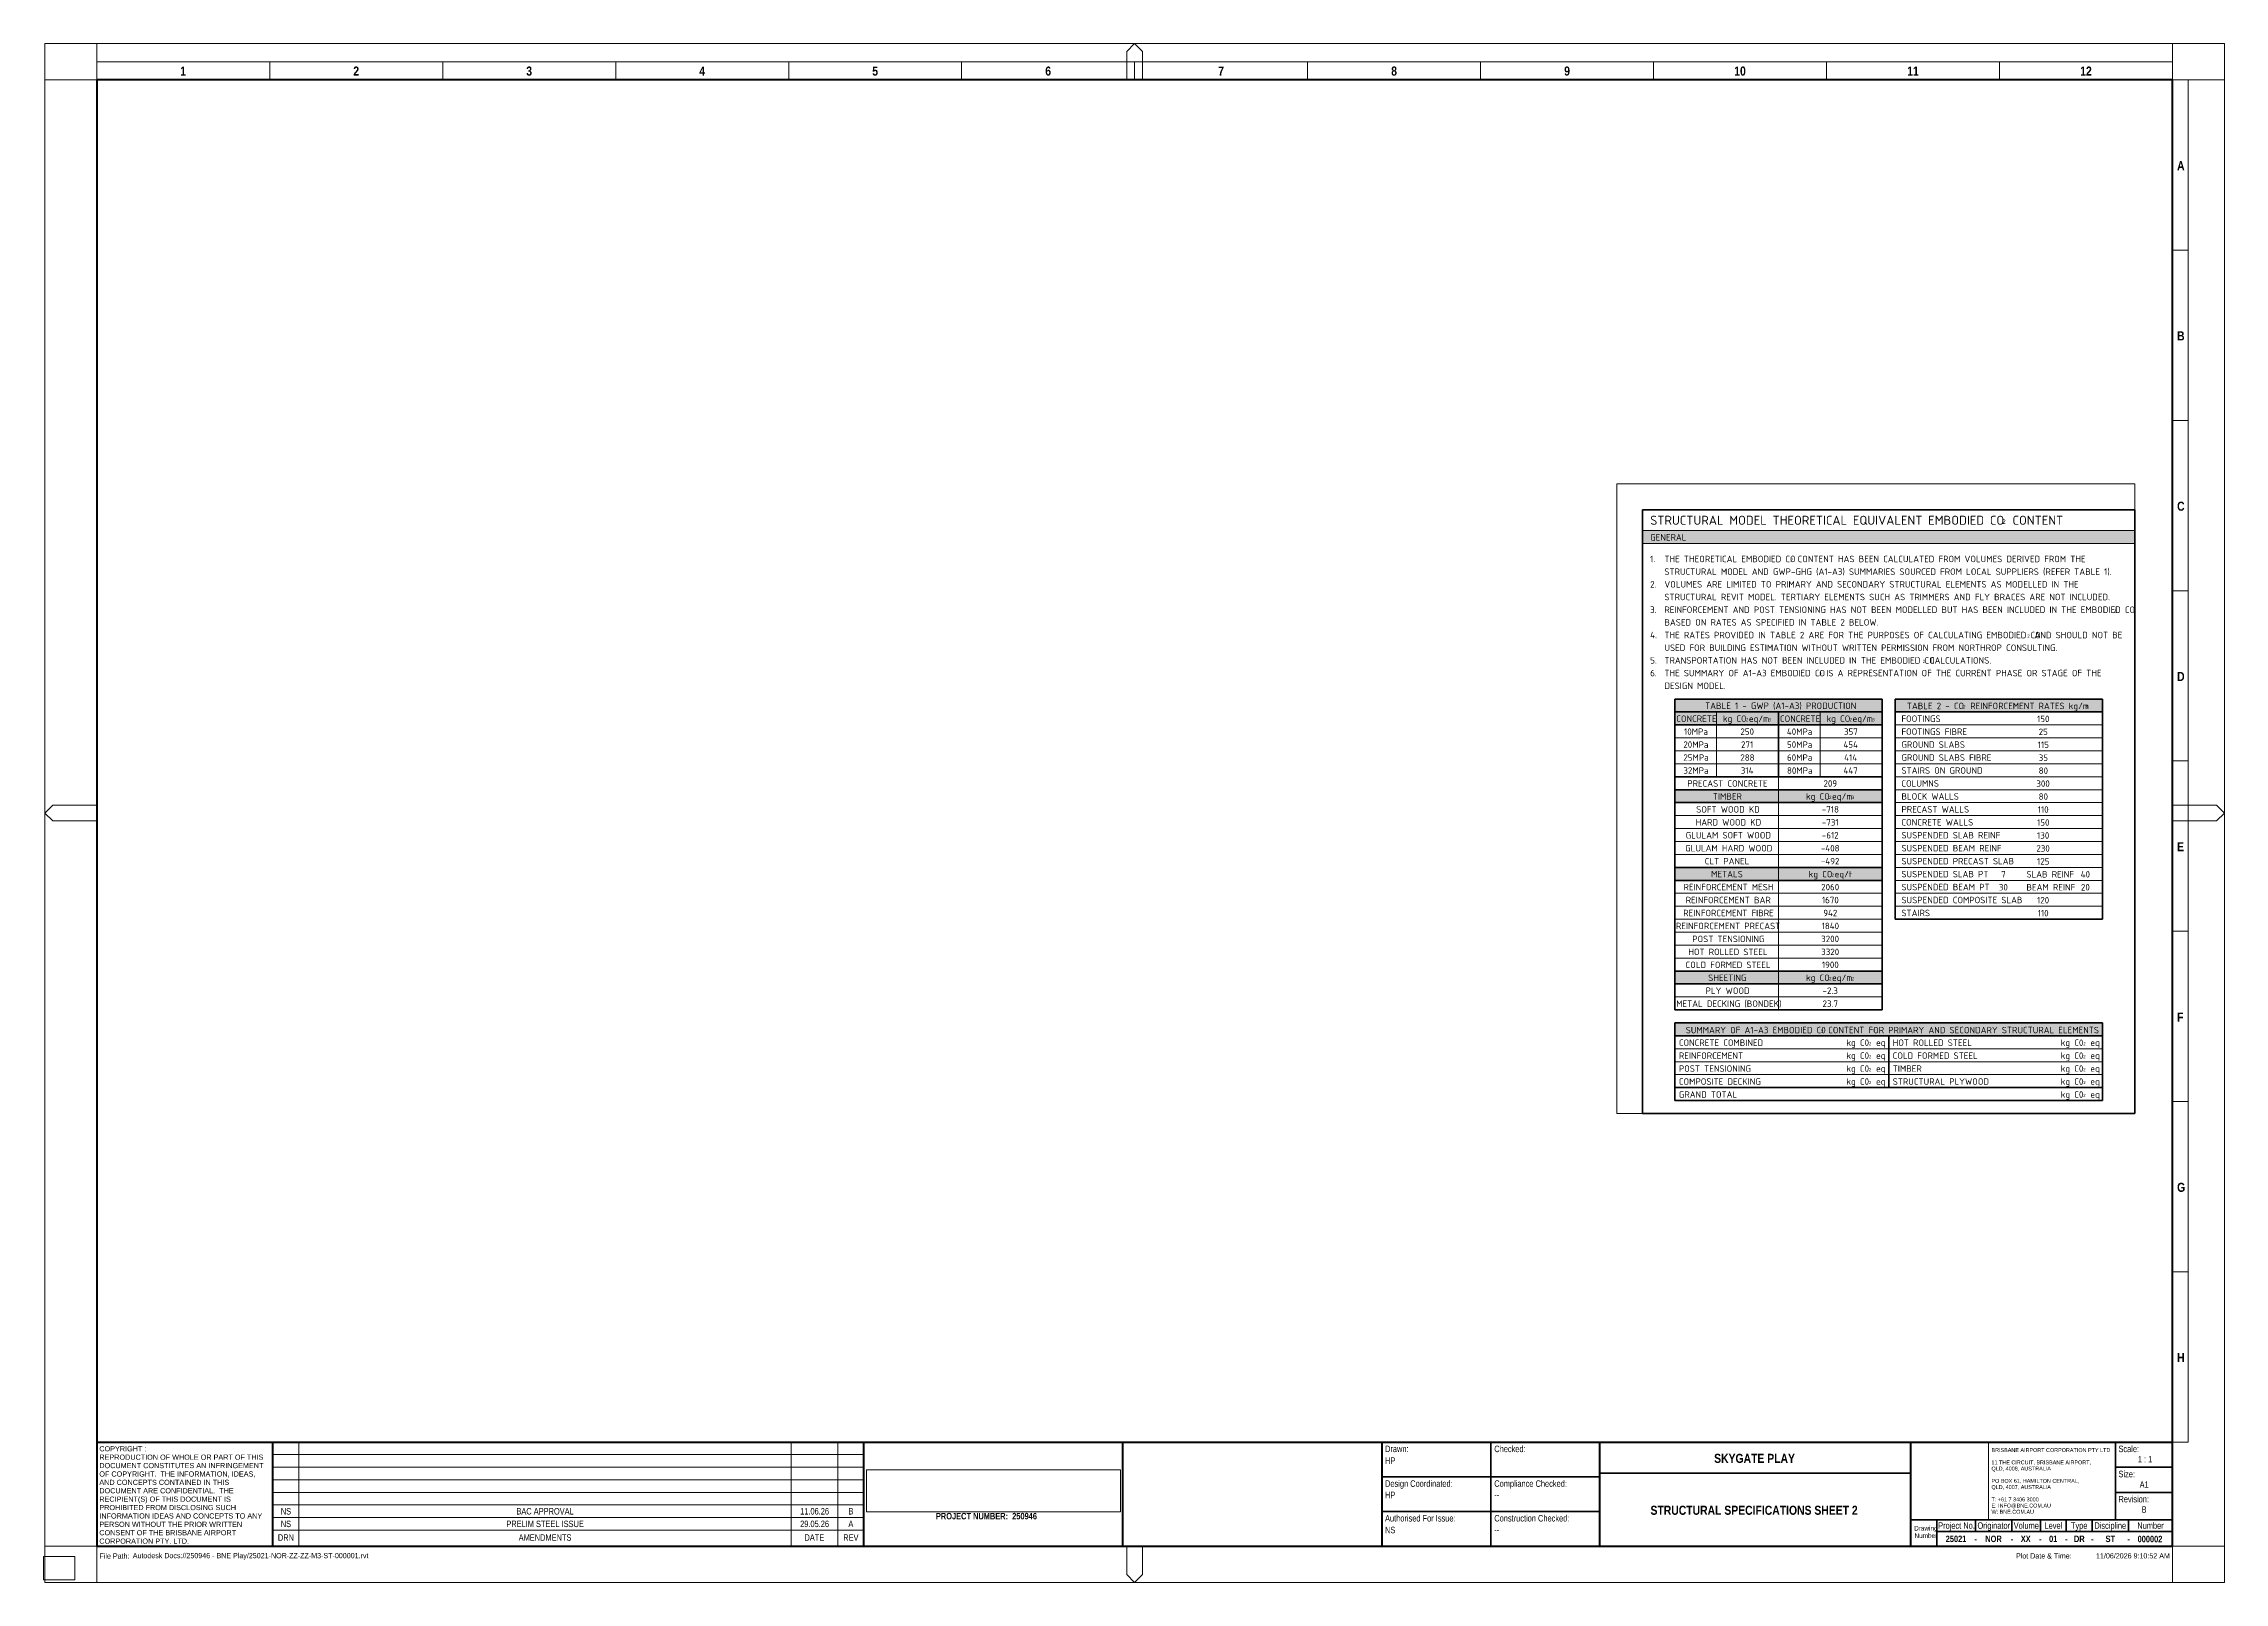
# Paper-space layout 'Layout1' of a CAD drawing. Header units: millimetres. Extents: x 0 to 841, y -1 to 593.
# The model-space entities are those that its viewports show. They can reach past a viewport. Long polylines and large blocks are cut down to what shows.
import ezdxf

# ---------------------------------------------------------------- set-up
doc = ezdxf.new("R2010")
doc.units = ezdxf.units.MM
doc.linetypes.add('Dash', pattern=[7, 5, -2])
for name, color, linetype, lineweight in [('A-000-T_TEXT', 231, 'Continuous', 13), ('A-010-M_LINE', 90, 'Continuous', 13), ('A-010-M_LINE-T', 151, 'Continuous', 13), ('Z-000-P_SCHED', 231, 'Continuous', 13), ('Z-000-T_TEXT', 131, 'Continuous', 25), ('Z-020-M_TITLE_BLOCK', 6, 'Continuous', 18), ('Z-020-M_TITLE_BLOCK_M', 33, 'Continuous', 35), ('Z-020-M_TITLE_BLOCK_T', 151, 'Continuous', 18), ('Z-020-M_TITLE_BLOCK_W', 214, 'Continuous', 70), ('Z-060-M_DETAIL', 92, 'Continuous', 25), ('Z-200_P_REF_PLANE', 111, 'Dash', 13)]:
    doc.layers.add(name, color=color, linetype=linetype, lineweight=lineweight)
doc.layers.add('Z-010_P_VIEWPORT', color=71, linetype='Continuous')
doc.styles.add('Arial', font='arial.ttf', dxfattribs={"height": 2})
doc.styles.add('Arial Narrow', font='ARIALN.TTF', dxfattribs={"height": 2.5})
doc.styles.add('Arial Narrow_1', font='ARIALN.TTF', dxfattribs={"height": 1.8})
doc.styles.add('Arial Narrow_2', font='ARIALN.TTF', dxfattribs={"height": 2})
doc.styles.add('Arial Narrow_B', font='ARIALNB.TTF', dxfattribs={"height": 3.5})
doc.styles.add('Arial Narrow_B_1', font='ARIALNB.TTF', dxfattribs={"height": 2.5})
doc.styles.add('Arial_1', font='arial.ttf', dxfattribs={"height": 1.5})
doc.styles.add('ISOCPEUR', font='isocpeur.ttf', dxfattribs={"height": 2.5})
doc.styles.add('ISOCPEUR_1', font='isocpeur.ttf', dxfattribs={"height": 1.25})
doc.styles.add('ISOCPEUR_B', font='', dxfattribs={"height": 3.5})
doc.styles.add('ISOCPEUR_B_1', font='', dxfattribs={"height": 2.5})
doc.styles.add('ISOCPEUR_B_2', font='', dxfattribs={"height": 1.75})
doc.styles.get('ISOCPEUR_B').set_extended_font_data('ISOCPEUR', bold=True)
doc.styles.get('ISOCPEUR_B_1').set_extended_font_data('ISOCPEUR', bold=True)
doc.styles.get('ISOCPEUR_B_2').set_extended_font_data('ISOCPEUR', bold=True)
picture_1 = doc.add_image_def('image1.jpg', size_in_pixel=(1878, 311))
picture_2 = doc.add_image_def('image2.png', size_in_pixel=(3200, 3200))

# ---------------------------------------------------------------- blocks, each defined once
blk = doc.blocks.new('BAC_TB-A1 Landscape - Type 1-3834548-STRUCTURAL SPECIFICATIONS SHEET 2')
at = {"layer": 'Z-020-M_TITLE_BLOCK'}
for p, q in [((841.5, 593), (0.5, 593)), ((0.5, 593), (0.5, -1)), ((841.5, -1), (841.5, 593)), ((0.5, -1), (841.5, -1))]:
    blk.add_line(p, q, dxfattribs=at)
at = {"layer": 'Z-020-M_TITLE_BLOCK_M'}
for p, q in [((558.5, 13), (558.5, 53.17)), ((799.5, 23.17), (799.5, 53.17)), ((799.5, 43.47), (821.5, 43.47)), ((516.5, 39.78), (600.5, 39.78)), ((600.5, 41.17), (720.5, 41.17)), ((799.5, 33.76), (821.5, 33.76)), ((516.5, 26.39), (600.5, 26.39)), ((720.5, 23.17), (821.5, 23.17)), ((730.5, 23.17), (730.5, 13)), ((730.5, 18.67), (821.5, 18.67)), ((745.5, 18.67), (745.5, 23.17)), ((759.5, 18.67), (759.5, 23.17)), ((770.5, 18.67), (770.5, 23.17)), ((780.5, 18.67), (780.5, 23.17)), ((790.5, 18.67), (790.5, 23.17)), ((804.5, 18.67), (804.5, 23.17))]:
    blk.add_line(p, q, dxfattribs=at)
at = {"layer": 'Z-020-M_TITLE_BLOCK_T'}
for p, q in [((20.5, 593), (20.5, 579)), ((421, 593), (418, 590)), ((418, 590), (418, 579)), ((424, 590), (421, 593)), ((424, 579), (424, 590)), ((821.5, 593), (821.5, 579)), ((20.5, 586), (821.5, 586)), ((87.25, 579), (87.25, 586)), ((154, 579), (154, 586)), ((220.75, 579), (220.75, 586)), ((287.5, 579), (287.5, 586)), ((354.25, 579), (354.25, 586)), ((421, 579), (421, 586)), ((487.75, 579), (487.75, 586)), ((554.5, 579), (554.5, 586)), ((621.25, 579), (621.25, 586)), ((688, 579), (688, 586)), ((754.75, 579), (754.75, 586)), ((20.5, 579), (0.5, 579)), ((821.5, 579), (841.5, 579)), ((827.5, 53.17), (827.5, 579)), ((821.5, 513.27), (827.5, 513.27)), ((821.5, 447.54), (827.5, 447.54)), ((821.5, 381.81), (827.5, 381.81)), ((821.5, 316.08), (827.5, 316.08)), ((0.5, 296), (3.5, 299)), ((3.5, 293), (0.5, 296)), ((3.5, 299), (20.5, 299)), ((838.5, 299), (821.5, 299)), ((841.5, 296), (838.5, 299)), ((838.5, 293), (841.5, 296)), ((20.5, 293), (3.5, 293)), ((821.5, 293), (838.5, 293)), ((821.5, 250.36), (827.5, 250.36)), ((821.5, 184.63), (827.5, 184.63)), ((821.5, 118.9), (827.5, 118.9)), ((98.5, 13), (98.5, 53.17)), ((288.5, 13), (288.5, 53.17)), ((306.5, 13), (306.5, 53.17)), ((750.5, 51.67), (750.5, 25.56)), ((821.5, 53.17), (827.5, 53.17)), ((20.5, 13), (0.5, 13)), ((20.5, -1), (20.5, 13)), ((418, 2), (418, 13)), ((424, 13), (424, 2)), ((821.5, 13), (841.5, 13)), ((821.5, -1), (821.5, 13)), ((421, -1), (418, 2)), ((424, 2), (421, -1))]:
    blk.add_line(p, q, dxfattribs=at)
at = {"layer": 'Z-020-M_TITLE_BLOCK_W'}
for p, q in [((20.5, 579), (20.5, 13)), ((821.5, 579), (20.5, 579)), ((821.5, 13), (821.5, 579)), ((20.5, 53.17), (821.5, 53.17)), ((88.5, 13), (88.5, 53.17)), ((316.5, 13), (316.5, 53.17)), ((416.5, 13), (416.5, 53.17)), ((516.5, 13), (516.5, 53.17)), ((600.5, 13), (600.5, 53.17)), ((720.5, 13), (720.5, 53.17)), ((20.5, 13), (821.5, 13))]:
    blk.add_line(p, q, dxfattribs=at)
at = {"layer": 'Z-020-M_TITLE_BLOCK', "lineweight": 13, "attachment_point": 1}
for s, insert, char_height, width, style in [('\\fArial Narrow|b1|i0|c0|p34|;1', (52.74, 584.15), 3.5, 2.7257, 'Arial Narrow_B'), ('\\fArial Narrow|b1|i0|c0|p34|;2', (119.5, 584.15), 3.5, 2.7257, 'Arial Narrow_B'), ('\\fArial Narrow|b1|i0|c0|p34|;3', (186.24, 584.15), 3.5, 2.7257, 'Arial Narrow_B'), ('\\fArial Narrow|b1|i0|c0|p34|;4', (253, 584.15), 3.5, 2.7257, 'Arial Narrow_B'), ('\\fArial Narrow|b1|i0|c0|p34|;5', (319.74, 584.15), 3.5, 2.7257, 'Arial Narrow_B'), ('\\fArial Narrow|b1|i0|c0|p34|;6', (386.5, 584.15), 3.5, 2.7257, 'Arial Narrow_B'), ('\\fArial Narrow|b1|i0|c0|p34|;7', (453.24, 584.15), 3.5, 2.7257, 'Arial Narrow_B'), ('\\fArial Narrow|b1|i0|c0|p34|;8', (520, 584.15), 3.5, 2.7257, 'Arial Narrow_B'), ('\\fArial Narrow|b1|i0|c0|p34|;9', (586.74, 584.15), 3.5, 2.7257, 'Arial Narrow_B'), ('10', (652.37, 584.15), 3.5, 5.4515, 'Arial Narrow_B'), ('11', (719.12, 584.15), 3.5, 5.4515, 'Arial Narrow_B'), ('12', (785.87, 584.15), 3.5, 5.4515, 'Arial Narrow_B'), ('\\fArial Narrow|b1|i0|c0|p34|;A', (823.25, 547.64), 3.5, 3.0464, 'Arial Narrow_B'), ('\\fArial Narrow|b1|i0|c0|p34|;B', (823.25, 481.91), 3.5, 3.0464, 'Arial Narrow_B'), ('\\fArial Narrow|b1|i0|c0|p34|;C', (823.25, 416.18), 3.5, 3.0464, 'Arial Narrow_B'), ('\\fArial Narrow|b1|i0|c0|p34|;D', (823.25, 350.45), 3.5, 3.0464, 'Arial Narrow_B'), ('\\fArial Narrow|b1|i0|c0|p34|;E', (823.25, 284.72), 3.5, 3.0464, 'Arial Narrow_B'), ('\\fArial Narrow|b1|i0|c0|p34|;F', (823.25, 218.99), 3.5, 3.0464, 'Arial Narrow_B'), ('\\fArial Narrow|b1|i0|c0|p34|;G', (823.25, 153.26), 3.5, 3.0464, 'Arial Narrow_B'), ('\\fArial Narrow|b1|i0|c0|p34|;H', (823.25, 87.54), 3.5, 3.0464, 'Arial Narrow_B'), ('COPYRIGHT :', (21.5, 51.59), 2, 22.2869, 'Arial'), ('Drawn:', (517.62, 51.79), 2.5, 10.903, 'Arial Narrow'), ('Checked:', (559.78, 51.79), 2.5, 14.6709, 'Arial Narrow'), ('BRISBANE AIRPORT CORPORATION PTY LTD', (751.62, 50.84), 1.5, 55.7173, 'Arial_1'), ('Scale:', (800.63, 51.79), 2.5, 9.7004, 'Arial Narrow'), ('REPRODUCTION OF WHOLE OR PART OF THIS ', (21.5, 48.34), 2, 79.0464, 'Arial'), ('DOCUMENT CONSTITUTES AN INFRINGEMENT ', (21.5, 45.1), 2, 78.886, 'Arial'), ('QLD, 4008, AUSTRALIA', (751.62, 43.7), 1.5, 28.0591, 'Arial_1'), ('11 THE CIRCUIT, BRISBANE AIRPORT,', (751.62, 46.08), 1.5, 46.7384, 'Arial_1'), ('Size:', (800.63, 42.09), 2.5, 7.7764, 'Arial Narrow'), ('AND CONCEPTS CONTAINED IN THIS ', (21.5, 38.62), 2, 62.8523, 'Arial'), ('OF COPYRIGHT.  THE INFORMATION, IDEAS, ', (21.5, 41.86), 2, 75.038, 'Arial'), ('DOCUMENT ARE CONFIDENTIAL.  THE ', (21.5, 35.38), 2, 64.8565, 'Arial'), ('Design Coordinated:', (517.62, 38.4), 2.5, 31.5865, 'Arial Narrow'), ('Compliance Checked:', (559.78, 38.4), 2.5, 33.9915, 'Arial Narrow'), ('QLD, 4007, AUSTRALIA', (751.62, 36.55), 1.5, 28.0591, 'Arial_1'), ('PO BOX 61, HAMILTON CENTRAL,', (751.62, 38.94), 1.5, 41.3671, 'Arial_1'), ('A1', (808.8, 38.01), 2.5, 4.2489, 'Arial Narrow'), ('RECIPIENT(S) OF THIS DOCUMENT IS ', (21.5, 32.14), 2, 63.4937, 'Arial'), ('PROHIBITED FROM DISCLOSING SUCH ', (21.5, 28.9), 2, 65.9789, 'Arial'), ('INFORMATION IDEAS AND CONCEPTS TO ANY ', (21.5, 25.66), 2, 78.405, 'Arial'), ('W: BNE.COM.AU', (751.62, 27.03), 1.5, 20.2025, 'Arial_1'), ('T: +61 7 3406 3000', (751.62, 31.79), 1.5, 22.5274, 'Arial_1'), ('E: INFO@BNE.COM.AU', (751.62, 29.41), 1.5, 28.0591, 'Arial_1'), ('Revision:', (800.63, 32.39), 2.5, 14.3502, 'Arial Narrow'), ('CONSENT OF THE BRISBANE AIRPORT ', (21.5, 19.17), 2, 66.1392, 'Arial'), ('PERSON WITHOUT THE PRIOR WRITTEN ', (21.5, 22.42), 2, 69.1055, 'Arial'), ('DRN', (90.4, 17.56), 2.5, 7.4557, 'Arial Narrow'), ('AMENDMENTS', (183.31, 17.56), 2.5, 24.692, 'Arial Narrow'), ('DATE', (293.6, 17.56), 2.5, 9.2996, 'Arial Narrow'), ('REV', (308.55, 17.56), 2.5, 7.135, 'Arial Narrow'), ('Authorised For Issue:', (517.62, 25.01), 2.5, 33.0295, 'Arial Narrow'), ('Construction Checked:', (559.78, 25.01), 2.5, 35.1139, 'Arial Narrow'), ('Drawing ', (721.79, 20.8), 1.8, 8.9789, 'Arial Narrow_1'), ('Number', (721.92, 17.96), 1.8, 8.6582, 'Arial Narrow_1'), ('Project No.', (731.05, 22.18), 2.5, 17.1561, 'Arial Narrow'), ('Originator', (746.22, 22.18), 2.5, 15.2321, 'Arial Narrow'), ('Volume', (760.21, 22.18), 2.5, 11.7848, 'Arial Narrow'), ('Level', (772.09, 22.18), 2.5, 8.3376, 'Arial Narrow'), ('Type', (782.29, 22.18), 2.5, 7.7764, 'Arial Narrow'), ('Discipline', (791.33, 22.18), 2.5, 14.9916, 'Arial Narrow'), ('Number', (807.9, 22.18), 2.5, 12.2658, 'Arial Narrow'), ('CORPORATION PTY. LTD.', (21.5, 15.93), 2, 42.5696, 'Arial'), ('File Path:', (21.55, 10.19), 2, 12.1857, 'Arial Narrow_2'), ('\\fArial Narrow|b1|i0|c0|p34|;-', (745.01, 16.99), 2.5, 0.4008, 'Arial Narrow_B_1'), ('\\fArial Narrow|b1|i0|c0|p34|;-', (759.09, 16.99), 2.5, 0.4008, 'Arial Narrow_B_1'), ('Plot Date & Time:', (761.09, 10.23), 2, 22.4473, 'Arial Narrow_2'), ('\\fArial Narrow|b1|i0|c0|p34|;-', (770, 16.99), 2.5, 0.4008, 'Arial Narrow_B_1'), ('\\fArial Narrow|b1|i0|c0|p34|;-', (780.02, 16.99), 2.5, 0.4008, 'Arial Narrow_B_1'), ('\\fArial Narrow|b1|i0|c0|p34|;-', (790.04, 16.99), 2.5, 0.4008, 'Arial Narrow_B_1'), ('\\fArial Narrow|b1|i0|c0|p34|;-', (804.05, 16.99), 2.5, 0.4008, 'Arial Narrow_B_1')]:
    blk.add_mtext(s, dxfattribs=dict(at, insert=insert, char_height=char_height, width=width, style=style))
at = {"layer": 'Z-020-M_TITLE_BLOCK'}
image = blk.add_image(picture_2, insert=(720.5, 23.17), size_in_units=(30, 30), dxfattribs=at)
image.dxf.flags = 7
image = blk.add_image(picture_1, insert=(317.57, 26.18), size_in_units=(97.99, 16.23), dxfattribs=at)
image.dxf.flags = 7
blk = doc.blocks.new('NRP_Table 1 GWP Factors - NRP_Table 1 GWP Factors-2923764-S0_002 - EMBODIED CO2 CONTENT')
at = {"layer": 'Z-000-T_TEXT', "lineweight": 35}
for p, q in [((0, 0), (0, -120)), ((0, 0), (80, 0)), ((80, 0), (80, -120)), ((0, -5), (80, -5)), ((40, -5), (40, -30)), ((0, -10), (80, -10)), ((0, -30), (80, -30)), ((0, -35), (80, -35)), ((0, -40), (80, -40)), ((0, -65), (80, -65)), ((0, -70), (80, -70)), ((0, -105), (80, -105)), ((0, -110), (80, -110)), ((0, -120), (80, -120))]:
    blk.add_line(p, q, dxfattribs=at)
at = {"layer": 'Z-000-T_TEXT', "lineweight": 18}
for p, q in [((16, -5), (16, -30)), ((56, -5), (56, -30)), ((0, -10), (80, -10)), ((0, -15), (80, -15)), ((0, -20), (80, -20)), ((0, -25), (80, -25)), ((40, -35), (40, -30)), ((40, -35), (40, -120)), ((0, -45), (80, -45)), ((0, -50), (80, -50)), ((0, -55), (80, -55)), ((0, -55), (80, -55)), ((0, -60), (80, -60)), ((0, -60), (80, -60)), ((0, -75), (80, -75)), ((0, -80), (80, -80)), ((0, -85), (80, -85)), ((0, -90), (80, -90)), ((0, -90), (80, -90)), ((0, -95), (80, -95)), ((0, -100), (80, -100)), ((0, -115), (80, -115))]:
    blk.add_line(p, q, dxfattribs=at)
at = {"layer": 'Z-000-T_TEXT', "lineweight": 13, "attachment_point": 1}
for s, insert, char_height, width, style in [('CONCRETE', (0.52, -6.35), 2.5, 18.2785, 'ISOCPEUR'), ('TABLE 1 - GWP (A1-A3) PRODUCTION', (11.62, -1.35), 2.5, 68.9451, 'ISOCPEUR'), ('kg CO', (18.47, -6.35), 2.5, 10.7426, 'ISOCPEUR'), ('2', (27.33, -7.35), 1.25, 1.443, 'ISOCPEUR_1'), ('eq/m', (28.52, -6.35), 2.5, 9.2194, 'ISOCPEUR'), ('3', (36.13, -7.35), 1.25, 1.443, 'ISOCPEUR_1'), ('CONCRETE', (40.52, -6.35), 2.5, 18.2785, 'ISOCPEUR'), ('kg CO', (58.47, -6.35), 2.5, 10.7426, 'ISOCPEUR'), ('2', (67.33, -7.35), 1.25, 1.443, 'ISOCPEUR_1'), ('eq/m', (68.52, -6.35), 2.5, 9.2194, 'ISOCPEUR'), ('3', (76.13, -7.35), 1.25, 1.443, 'ISOCPEUR_1'), ('20MPa', (3.23, -16.35), 2.5, 11.6245, 'ISOCPEUR'), ('10MPa', (3.5, -11.35), 2.5, 10.9831, 'ISOCPEUR'), ('40MPa', (43.17, -11.35), 2.5, 11.865, 'ISOCPEUR'), ('50MPa', (43.23, -16.35), 2.5, 11.6245, 'ISOCPEUR'), ('25MPa', (3.23, -21.35), 2.5, 11.6245, 'ISOCPEUR'), ('60MPa', (43.23, -21.35), 2.5, 11.6245, 'ISOCPEUR'), ('32MPa', (3.23, -26.35), 2.5, 11.6245, 'ISOCPEUR'), ('PRECAST CONCRETE', (4.75, -31.35), 2.5, 36.7975, 'ISOCPEUR'), ('80MPa', (43.23, -26.35), 2.5, 11.6245, 'ISOCPEUR'), ('SOFT WOOD KD', (8.19, -41.35), 2.5, 28.4599, 'ISOCPEUR'), ('TIMBER', (14.6, -36.35), 2.5, 12.9873, 'ISOCPEUR'), ('kg CO', (50.57, -36.35), 2.5, 10.7426, 'ISOCPEUR'), ('2', (59.43, -37.35), 1.25, 1.443, 'ISOCPEUR_1'), ('eq/m', (60.62, -36.35), 2.5, 9.2194, 'ISOCPEUR'), ('3', (68.23, -37.35), 1.25, 1.443, 'ISOCPEUR_1'), ('HARD WOOD KD', (7.99, -46.35), 2.5, 29.0211, 'ISOCPEUR'), ('GLULAM HARD WOOD', (3.95, -56.35), 2.5, 38.8017, 'ISOCPEUR'), ('GLULAM SOFT WOOD', (4.15, -51.35), 2.5, 38.2405, 'ISOCPEUR'), ('CLT PANEL', (11.5, -61.35), 2.5, 20.443, 'ISOCPEUR'), ('METALS', (13.94, -66.35), 2.5, 14.5907, 'ISOCPEUR'), ('kg CO', (51.56, -66.35), 2.5, 10.7426, 'ISOCPEUR'), ('eq/t', (61.62, -66.35), 2.5, 8.3375, 'ISOCPEUR'), ('REINFORCEMENT MESH', (3.29, -71.35), 2.5, 40.4051, 'ISOCPEUR'), ('2', (60.43, -67.35), 1.25, 1.443, 'ISOCPEUR_1'), ('REINFORCEMENT FIBRE', (3.16, -81.35), 2.5, 40.7257, 'ISOCPEUR'), ('REINFORCEMENT BAR', (4.15, -76.35), 2.5, 38.2405, 'ISOCPEUR'), ('REINFORCEMENT PRECAST', (0.38, -86.35), 2.5, 47.3797, 'ISOCPEUR'), ('POST TENSIONING', (6.67, -91.35), 2.5, 32.2278, 'ISOCPEUR'), ('HOT ROLLED STEEL', (5.15, -96.35), 2.5, 35.9156, 'ISOCPEUR'), ('COLD FORMED STEEL', (4.09, -101.35), 2.5, 38.4008, 'ISOCPEUR'), ('SHEETING', (12.82, -106.35), 2.5, 17.2363, 'ISOCPEUR'), ('kg CO', (50.57, -106.35), 2.5, 10.7426, 'ISOCPEUR'), ('2', (59.43, -107.35), 1.25, 1.443, 'ISOCPEUR_1'), ('eq/m', (60.62, -106.35), 2.5, 9.2194, 'ISOCPEUR'), ('2', (68.23, -107.35), 1.25, 1.443, 'ISOCPEUR_1'), ('METAL DECKING (BONDEK)', (0.45, -116.35), 2.5, 47.2996, 'ISOCPEUR'), ('PLY WOOD', (11.83, -111.35), 2.5, 19.7215, 'ISOCPEUR')]:
    blk.add_mtext(s, dxfattribs=dict(at, insert=insert, char_height=char_height, width=width, style=style))
blk = doc.blocks.new('NRP_Table 2 CO2 Reinf Rates - NRP_Table 2 CO2 Reinf Rates-2923766-S0_002 - EMBODIED CO2 CONTENT')
at = {"layer": 'Z-000-T_TEXT', "lineweight": 35}
for p, q in [((0, 0), (0, -85)), ((0, 0), (80, 0)), ((0, -5), (80, -5)), ((80, 0), (80, -85)), ((0, -85), (80, -85))]:
    blk.add_line(p, q, dxfattribs=at)
at = {"layer": 'Z-000-T_TEXT', "lineweight": 18}
for p, q in [((0, -10), (80, -10)), ((0, -15), (80, -15)), ((0, -20), (80, -20)), ((0, -25), (80, -25)), ((0, -30), (80, -30)), ((0, -35), (80, -35)), ((0, -40), (80, -40)), ((0, -45), (80, -45)), ((0, -50), (80, -50)), ((0, -55), (80, -55)), ((0, -55), (80, -55)), ((0, -60), (80, -60)), ((0, -65), (80, -65)), ((0, -70), (80, -70)), ((0, -75), (80, -75)), ((0, -80), (80, -80))]:
    blk.add_line(p, q, dxfattribs=at)
at = {"layer": 'Z-000-T_TEXT', "lineweight": 13, "attachment_point": 1}
for s, insert, char_height, width, style in [('FOOTINGS', (2.39, -6.34), 2.5, 17.4768, 'ISOCPEUR'), ('TABLE 2 - CO', (4.47, -1.42), 2.5, 26.2953, 'ISOCPEUR'), ('2', (26.16, -2.42), 1.25, 1.443, 'ISOCPEUR_1'), (' REINFORCEMENT RATES kg/m', (27.35, -1.42), 2.5, 55.7173, 'ISOCPEUR'), ('3', (73.32, -2.42), 1.25, 1.443, 'ISOCPEUR_1'), ('FOOTINGS FIBRE', (2.39, -11.34), 2.5, 29.3418, 'ISOCPEUR'), ('GROUND SLABS', (2.39, -16.34), 2.5, 28.3797, 'ISOCPEUR'), ('GROUND SLABS FIBRE', (2.39, -21.34), 2.5, 40.2447, 'ISOCPEUR'), ('STAIRS ON GROUND', (2.39, -26.34), 2.5, 36.1561, 'ISOCPEUR'), ('COLUMNS', (2.39, -31.34), 2.5, 16.6751, 'ISOCPEUR'), ('BLOCK WALLS', (2.39, -36.34), 2.5, 26.2152, 'ISOCPEUR'), ('PRECAST WALLS', (2.39, -41.34), 2.5, 31.346, 'ISOCPEUR'), ('CONCRETE WALLS', (2.39, -46.34), 2.5, 32.9494, 'ISOCPEUR'), ('SUSPENDED SLAB REINF', (2.39, -51.34), 2.5, 44.5738, 'ISOCPEUR'), ('SUSPENDED BEAM REINF', (2.39, -56.34), 2.5, 44.8945, 'ISOCPEUR'), ('SUSPENDED PRECAST SLAB', (2.39, -61.34), 2.5, 51.2278, 'ISOCPEUR'), ('SUSPENDED SLAB PT', (2.39, -66.34), 2.5, 39.3629, 'ISOCPEUR'), ('SLAB REINF', (50.62, -66.42), 2.5, 21.5654, 'ISOCPEUR'), ('SUSPENDED BEAM PT', (2.39, -71.34), 2.5, 39.6835, 'ISOCPEUR'), ('BEAM REINF', (50.62, -71.42), 2.5, 21.8861, 'ISOCPEUR'), ('SUSPENDED COMPOSITE SLAB', (2.39, -76.34), 2.5, 54.5147, 'ISOCPEUR'), ('STAIRS', (2.39, -81.34), 2.5, 13.2278, 'ISOCPEUR')]:
    blk.add_mtext(s, dxfattribs=dict(at, insert=insert, char_height=char_height, width=width, style=style))
blk = doc.blocks.new('NRP_Table Output CO2 - NRP_Table Output CO2-2923765-S0_002 - EMBODIED CO2 CONTENT')
at = {"layer": 'Z-000-T_TEXT', "lineweight": 35}
for p, q in [((0, -30), (0, 0)), ((0, 0), (165, 0)), ((165, 0), (165, -30)), ((0, -5), (165, -5)), ((82.5, -5), (82.5, -25)), ((0, -25), (165, -25)), ((0, -30), (165, -30))]:
    blk.add_line(p, q, dxfattribs=at)
at = {"layer": 'Z-000-T_TEXT', "lineweight": 18}
for p, q in [((0, -10), (165, -10)), ((0, -15), (165, -15)), ((0, -20), (165, -20))]:
    blk.add_line(p, q, dxfattribs=at)
at = {"layer": 'Z-000-T_TEXT', "lineweight": 13, "attachment_point": 1}
for s, insert, char_height, width, style in [('CONCRETE COMBINED', (1.51, -6.41), 2.5, 37.6793, 'ISOCPEUR'), ('SUMMARY OF A1-A3 EMBODIED C0', (4.13, -1.55), 2.5, 63.2531, 'ISOCPEUR'), ('2', (56.32, -2.55), 1.25, 1.443, 'ISOCPEUR_1'), (' CONTENT FOR PRIMARY AND SECONDARY STRUCTURAL ELEMENTS', (57.51, -1.55), 2.5, 124.3417, 'ISOCPEUR'), ('kg C0', (66.15, -6.41), 2.5, 10.5021, 'ISOCPEUR'), ('2', (74.82, -7.41), 1.25, 1.443, 'ISOCPEUR_1'), (' eq', (76.01, -6.41), 2.5, 6.173, 'ISOCPEUR'), ('HOT ROLLED STEEL', (84.01, -6.41), 2.5, 35.9156, 'ISOCPEUR'), ('kg C0', (148.84, -6.41), 2.5, 10.5021, 'ISOCPEUR'), ('2', (157.51, -7.41), 1.25, 1.443, 'ISOCPEUR_1'), (' eq', (158.7, -6.41), 2.5, 6.173, 'ISOCPEUR'), ('REINFORCEMENT', (1.51, -11.41), 2.5, 28.8607, 'ISOCPEUR'), ('POST TENSIONING', (1.51, -16.41), 2.5, 32.2278, 'ISOCPEUR'), ('kg C0', (66.15, -11.41), 2.5, 10.5021, 'ISOCPEUR'), ('kg C0', (66.15, -16.41), 2.5, 10.5021, 'ISOCPEUR'), ('2', (74.82, -12.41), 1.25, 1.443, 'ISOCPEUR_1'), (' eq', (76.01, -11.41), 2.5, 6.173, 'ISOCPEUR'), ('TIMBER', (84.01, -16.41), 2.5, 12.9873, 'ISOCPEUR'), ('COLD FORMED STEEL', (84.01, -11.41), 2.5, 38.4008, 'ISOCPEUR'), ('kg C0', (148.84, -11.41), 2.5, 10.5021, 'ISOCPEUR'), ('kg C0', (148.84, -16.41), 2.5, 10.5021, 'ISOCPEUR'), ('2', (157.51, -12.41), 1.25, 1.443, 'ISOCPEUR_1'), (' eq', (158.7, -11.41), 2.5, 6.173, 'ISOCPEUR'), ('COMPOSITE DECKING', (1.51, -21.41), 2.5, 36.6371, 'ISOCPEUR'), ('kg C0', (66.15, -21.41), 2.5, 10.5021, 'ISOCPEUR'), ('2', (74.82, -17.41), 1.25, 1.443, 'ISOCPEUR_1'), ('2', (74.82, -22.41), 1.25, 1.443, 'ISOCPEUR_1'), (' eq', (76.01, -16.41), 2.5, 6.173, 'ISOCPEUR'), (' eq', (76.01, -21.41), 2.5, 6.173, 'ISOCPEUR'), ('STRUCTURAL PLYWOOD', (84.01, -21.41), 2.5, 43.6118, 'ISOCPEUR'), ('kg C0', (148.84, -21.41), 2.5, 10.5021, 'ISOCPEUR'), ('2', (157.51, -17.41), 1.25, 1.443, 'ISOCPEUR_1'), ('2', (157.51, -22.41), 1.25, 1.443, 'ISOCPEUR_1'), (' eq', (158.7, -16.41), 2.5, 6.173, 'ISOCPEUR'), (' eq', (158.7, -21.41), 2.5, 6.173, 'ISOCPEUR'), ('GRAND TOTAL', (1.51, -26.41), 2.5, 26.2953, 'ISOCPEUR'), ('kg C0', (148.84, -26.41), 2.5, 10.5021, 'ISOCPEUR'), ('2', (157.51, -27.41), 1.25, 1.443, 'ISOCPEUR_1'), (' eq', (158.7, -26.41), 2.5, 6.173, 'ISOCPEUR')]:
    blk.add_mtext(s, dxfattribs=dict(at, insert=insert, char_height=char_height, width=width, style=style))

msp = doc.modelspace()

# ---------------------------------------------------------------- hatches: boundary and pattern name
at = {"layer": 'Z-060-M_DETAIL'}
for points in [[(2180.35, 3346.3), (2180.35, 3341.3), (2370.35, 3341.3), (2370.35, 3346.3)], [(2192.85, 3271.3), (2272.85, 3271.3), (2272.85, 3281.3), (2192.85, 3281.3)], [(2277.85, 3281.3), (2277.85, 3276.3), (2357.85, 3276.3), (2357.85, 3281.3)], [(2192.85, 3246.3), (2192.85, 3241.3), (2272.85, 3241.3), (2272.85, 3246.3)], [(2192.85, 3216.3), (2192.85, 3211.3), (2272.85, 3211.3), (2272.85, 3216.3)], [(2192.85, 3176.3), (2192.85, 3171.3), (2272.85, 3171.3), (2272.85, 3176.3)], [(2192.85, 3156.3), (2192.85, 3151.3), (2357.85, 3151.3), (2357.85, 3156.3)]]:
    msp.add_hatch(color=9, dxfattribs=at).paths.add_polyline_path(points)

# ---------------------------------------------------------------- linework, layer by layer
at = {"layer": 'A-010-M_LINE', "lineweight": 35}
for p, q in [((2180.35, 3354.3), (2180.35, 3121.3)), ((2180.35, 3354.3), (2370.35, 3354.3)), ((2370.35, 3354.3), (2370.35, 3121.3)), ((2180.35, 3121.3), (2370.35, 3121.3))]:
    msp.add_line(p, q, dxfattribs=at)
at = {"layer": 'A-010-M_LINE', "lineweight": 18}
for p, q in [((2370.35, 3346.3), (2180.35, 3346.3)), ((2180.35, 3346.3), (2180.35, 3341.3)), ((2180.35, 3341.3), (2370.35, 3341.3)), ((2370.35, 3341.3), (2370.35, 3346.3)), ((2272.85, 3281.3), (2192.85, 3281.3)), ((2192.85, 3281.3), (2192.85, 3271.3)), ((2272.85, 3271.3), (2272.85, 3281.3)), ((2357.85, 3281.3), (2277.85, 3281.3)), ((2277.85, 3281.3), (2277.85, 3276.3)), ((2277.85, 3276.3), (2357.85, 3276.3)), ((2357.85, 3276.3), (2357.85, 3281.3)), ((2192.85, 3271.3), (2272.85, 3271.3)), ((2272.85, 3246.3), (2192.85, 3246.3)), ((2192.85, 3246.3), (2192.85, 3241.3)), ((2192.85, 3241.3), (2272.85, 3241.3)), ((2272.85, 3241.3), (2272.85, 3246.3)), ((2272.85, 3216.3), (2192.85, 3216.3)), ((2192.85, 3216.3), (2192.85, 3211.3)), ((2272.85, 3211.3), (2272.85, 3216.3)), ((2192.85, 3211.3), (2272.85, 3211.3)), ((2272.85, 3176.3), (2192.85, 3176.3)), ((2192.85, 3176.3), (2192.85, 3171.3)), ((2272.85, 3171.3), (2272.85, 3176.3)), ((2192.85, 3171.3), (2272.85, 3171.3)), ((2357.85, 3156.3), (2192.85, 3156.3)), ((2192.85, 3156.3), (2192.85, 3151.3)), ((2357.85, 3151.3), (2357.85, 3156.3)), ((2192.85, 3151.3), (2357.85, 3151.3))]:
    msp.add_line(p, q, dxfattribs=at)
at = {"layer": 'Z-200_P_REF_PLANE'}
for q in [(2170.35, 3121.3), (2370.35, 3364.3)]:
    msp.add_line((2170.35, 3364.3), q, dxfattribs=at)

# ---------------------------------------------------------------- block references
at = {"layer": 'Z-000-T_TEXT', "lineweight": 13}
for name, p in [('NRP_Table 1 GWP Factors - NRP_Table 1 GWP Factors-2923764-S0_002 - EMBODIED CO2 CONTENT', (2192.85, 3281.3)), ('NRP_Table 2 CO2 Reinf Rates - NRP_Table 2 CO2 Reinf Rates-2923766-S0_002 - EMBODIED CO2 CONTENT', (2277.85, 3281.3)), ('NRP_Table Output CO2 - NRP_Table Output CO2-2923765-S0_002 - EMBODIED CO2 CONTENT', (2192.85, 3156.3))]:
    msp.add_blockref(name, p, dxfattribs=at)

# ---------------------------------------------------------------- texts
at = {"layer": 'A-000-T_TEXT', "color": 7, "lineweight": 18, "attachment_point": 1}
for s, insert, char_height, width, style in [('STRUCTURAL MODEL THEORETICAL EQUIVALENT EMBODIED CO', (2183.28, 3352.05), 3.5, 164.6666, 'ISOCPEUR_B'), ('\\fISOCPEUR|b1|i0|c0|p34|;2', (2319.15, 3350.65), 1.75, 2.0844, 'ISOCPEUR_B_2'), (' CONTENT', (2320.87, 3352.05), 3.5, 26.3755, 'ISOCPEUR_B'), ('GENERAL', (2183.28, 3344.96), 2.5, 16.9958, 'ISOCPEUR_B_1'), ('1.', (2183.28, 3336.61), 2.5, 6.6546, 'ISOCPEUR'), ('THE THEORETICAL EMBODIED CO', (2188.77, 3336.61), 2.5, 58.924, 'ISOCPEUR'), ('2', (2237.39, 3335.61), 1.25, 1.443, 'ISOCPEUR_1'), (' CONTENT HAS BEEN CALCULATED FROM VOLUMES DERIVED FROM THE ', (2238.58, 3336.61), 2.5, 133.481, 'ISOCPEUR'), ('2.', (2183.28, 3326.82), 2.5, 6.6546, 'ISOCPEUR'), ('STRUCTURAL MODEL AND GWP-GHG (A1-A3) SUMMARIES SOURCED FROM LOCAL SUPPLIERS (REFER TABLE 1).', (2188.77, 3331.72), 2.5, 202.8269, 'ISOCPEUR'), ('VOLUMES ARE LIMITED TO PRIMARY AND SECONDARY STRUCTURAL ELEMENTS AS MODELLED IN THE ', (2188.77, 3326.82), 2.5, 188.7974, 'ISOCPEUR'), ('3.', (2183.28, 3317.03), 2.5, 6.6546, 'ISOCPEUR'), ('STRUCTURAL REVIT MODEL. TERTIARY ELEMENTS SUCH AS TRIMMERS AND FLY BRACES ARE NOT INCLUDED.', (2188.77, 3321.93), 2.5, 201.7847, 'ISOCPEUR'), ('REINFORCEMENT AND POST TENSIONING HAS NOT BEEN MODELLED BUT HAS BEEN INCLUDED IN THE EMBODIED CO', (2188.77, 3317.03), 2.5, 210.2025, 'ISOCPEUR'), ('2 ', (2362.21, 3316.03), 1.25, 2.4051, 'ISOCPEUR_1'), ('4.', (2183.28, 3307.24), 2.5, 6.6546, 'ISOCPEUR'), ('THE RATES PROVIDED IN TABLE 2 ARE FOR THE PURPOSES OF CALCULATING EMBODIED CO', (2188.77, 3307.24), 2.5, 169.7172, 'ISOCPEUR'), ('BASED ON RATES AS SPECIFIED IN TABLE 2 BELOW.', (2188.77, 3312.14), 2.5, 97.2447, 'ISOCPEUR'), (' AND SHOULD NOT BE ', (2329.99, 3307.24), 2.5, 41.4472, 'ISOCPEUR'), ('USED FOR BUILDING ESTIMATION WITHOUT WRITTEN PERMISSION FROM NORTHROP CONSULTING.', (2188.77, 3302.35), 2.5, 175.5696, 'ISOCPEUR'), ('2', (2328.8, 3306.24), 1.25, 1.443, 'ISOCPEUR_1'), ('5.', (2183.28, 3297.45), 2.5, 6.6546, 'ISOCPEUR'), ('6.', (2183.28, 3292.56), 2.5, 6.6546, 'ISOCPEUR'), ('TRANSPORTATION HAS NOT BEEN INCLUDED IN THE EMBODIED CO', (2188.77, 3297.45), 2.5, 120.8143, 'ISOCPEUR'), ('THE SUMMARY OF A1-A3 EMBODIED CO', (2188.77, 3292.56), 2.5, 72.3122, 'ISOCPEUR'), ('2', (2248.44, 3291.56), 1.25, 1.443, 'ISOCPEUR_1'), (' IS A REPRESENTATION OF THE CURRENT PHASE OR STAGE OF THE ', (2249.63, 3292.56), 2.5, 128.3502, 'ISOCPEUR'), ('2', (2288.45, 3296.45), 1.25, 1.443, 'ISOCPEUR_1'), (' CALCULATIONS.', (2289.64, 3297.45), 2.5, 29.7426, 'ISOCPEUR'), ('DESIGN MODEL.  ', (2188.77, 3287.66), 2.5, 30.9451, 'ISOCPEUR')]:
    msp.add_mtext(s, dxfattribs=dict(at, insert=insert, char_height=char_height, width=width, style=style))
at = {"layer": 'Z-000-T_TEXT', "lineweight": 13, "char_height": 2.5, "attachment_point": 1, "style": 'ISOCPEUR'}
for s, insert, width in [('150', (2332.56, 3274.88), 5.8523), ('250', (2218.1, 3269.95), 6.4937), ('357', (2258.07, 3269.95), 6.4937), ('25', (2333.19, 3269.88), 4.3291), ('288', (2218.07, 3259.95), 6.4937), ('271', (2218.34, 3264.95), 5.8523), ('454', (2257.87, 3264.95), 6.9747), ('414', (2258.14, 3259.95), 6.3333), ('115', (2332.82, 3264.88), 5.211), ('35', (2333.19, 3259.88), 4.3291), ('314', (2218.24, 3254.95), 6.0928), ('209', (2250.16, 3249.95), 6.4937), ('447', (2257.87, 3254.95), 6.9747), ('300', (2332.29, 3249.88), 6.4937), ('80', (2333.19, 3254.88), 4.3291), ('-718', (2249.53, 3239.95), 8.0169), ('110', (2332.82, 3239.88), 5.211), ('80', (2333.19, 3244.88), 4.3291), ('-731', (2249.53, 3234.95), 8.0169), ('150', (2332.56, 3234.88), 5.8523), ('-408', (2249.17, 3224.95), 8.8987), ('-612', (2249.53, 3229.95), 8.0169), ('230', (2332.29, 3224.88), 6.4937), ('130', (2332.56, 3229.88), 5.8523), ('-492', (2249.17, 3219.95), 8.8987), ('7', (2318.73, 3214.88), 2.1646), ('125', (2332.56, 3219.88), 5.8523), ('40', (2349.4, 3214.88), 4.5696), ('2060', (2249.27, 3209.95), 8.6582), ('30', (2317.83, 3209.88), 4.3291), ('20', (2349.5, 3209.88), 4.3291), ('1670', (2249.53, 3204.95), 8.0169), ('942', (2250.06, 3199.95), 6.7342), ('120', (2332.56, 3204.88), 5.8523), ('110', (2332.82, 3199.88), 5.211), ('3200', (2249.27, 3189.95), 8.6582), ('1840', (2249.43, 3194.95), 8.2574), ('3320', (2249.27, 3184.95), 8.6582), ('1900', (2249.53, 3179.95), 8.0169), ('-2.3', (2249.8, 3169.95), 7.3755), ('23.7', (2249.8, 3164.95), 7.3755)]:
    msp.add_mtext(s, dxfattribs=dict(at, insert=insert, width=width))

psp = doc.layouts.get("Layout1")

# ---------------------------------------------------------------- linework, layer by layer
at = {"layer": 'A-010-M_LINE-T'}
for p, q in [((316.5, 53.17), (88.5, 53.17)), ((88.5, 28.91), (88.5, 53.17)), ((98.5, 28.91), (98.5, 53.17)), ((288.51, 28.91), (288.51, 53.17)), ((306.49, 28.91), (306.49, 53.17)), ((316.5, 28.91), (316.5, 53.17)), ((316.5, 48.32), (88.5, 48.32)), ((316.5, 43.47), (88.5, 43.47)), ((316.5, 38.61), (88.5, 38.61)), ((316.5, 33.76), (88.5, 33.76)), ((316.5, 28.91), (88.5, 28.91)), ((88.5, 24.06), (88.5, 28.91)), ((98.5, 24.06), (98.5, 28.91)), ((288.51, 24.06), (288.51, 28.91)), ((306.49, 24.06), (306.49, 28.91)), ((316.5, 24.06), (316.5, 28.91)), ((98.5, 24.06), (88.5, 24.06)), ((88.5, 19.21), (88.5, 24.06)), ((98.5, 19.21), (88.5, 19.21)), ((288.51, 24.06), (98.5, 24.06)), ((98.5, 19.21), (98.5, 24.06)), ((288.51, 19.21), (98.5, 19.21)), ((306.49, 24.06), (288.51, 24.06)), ((288.51, 19.21), (288.51, 24.06)), ((306.49, 19.21), (288.51, 19.21)), ((316.5, 24.06), (306.49, 24.06)), ((306.49, 19.21), (306.49, 24.06)), ((316.5, 19.21), (306.49, 19.21)), ((316.5, 19.21), (316.5, 24.06))]:
    psp.add_line(p, q, dxfattribs=at)

# ---------------------------------------------------------------- block references
at = {"layer": 'Z-020-M_TITLE_BLOCK', "lineweight": 13}
psp.add_blockref('BAC_TB-A1 Landscape - Type 1-3834548-STRUCTURAL SPECIFICATIONS SHEET 2', (0, 0), dxfattribs=at)

# ---------------------------------------------------------------- texts
at = {"layer": 'Z-000-P_SCHED', "char_height": 2.5, "attachment_point": 2, "line_spacing_factor": 0.974696, "style": 'Arial Narrow'}
for s, insert, width in [('NS', (93.5, 27.71), 4.7896), ('BAC APPROVAL', (193.5, 27.71), 26.6191), ('11.06.26', (297.5, 27.71), 13.3249), ('B', (311.5, 27.71), 2.3027), ('NS', (93.5, 22.85), 4.7896), ('PRELIM STEEL ISSUE', (193.5, 22.85), 36.0141), ('29.05.26', (297.5, 22.85), 13.3249), ('A', (311.5, 22.85), 2.3027)]:
    psp.add_mtext(s, dxfattribs=dict(at, insert=insert, width=width))
at = {"layer": 'Z-020-M_TITLE_BLOCK', "lineweight": 13, "attachment_point": 1}
for s, insert, char_height, width, style in [('HP', (517.62, 47.24), 2.5, 4.8101, 'Arial Narrow'), ('SKYGATE PLAY', (644.61, 48.63), 3.5, 38.3207, 'Arial Narrow_B'), (' 1 : 1', (807.33, 47.8), 2.5, 7.6962, 'Arial Narrow'), ('HP', (517.62, 34), 2.5, 4.8101, 'Arial Narrow'), ('PROJECT NUMBER:  250946', (344.32, 25.83), 2.5, 47.1392, 'Arial Narrow_B_1'), ('--', (559.78, 34), 2.5, 2.2447, 'Arial Narrow'), ('STRUCTURAL SPECIFICATIONS SHEET 2', (620.05, 28.6), 3.5, 98.1266, 'Arial Narrow_B'), ('B', (809.55, 28.39), 2.5, 2.3249, 'Arial Narrow'), ('NS', (517.62, 20.48), 2.5, 4.8101, 'Arial Narrow'), ('--', (559.78, 20.48), 2.5, 2.2447, 'Arial Narrow'), ('25021', (733.97, 17.06), 2.5, 9.6202, 'Arial Narrow_B_1'), ('NOR', (749.24, 17.06), 2.5, 7.6962, 'Arial Narrow_B_1'), ('XX', (762.93, 17.06), 2.5, 4.6498, 'Arial Narrow_B_1'), ('01', (773.86, 17.06), 2.5, 3.8481, 'Arial Narrow_B_1'), ('DR', (783.44, 17.06), 2.5, 4.9705, 'Arial Narrow_B_1'), ('ST', (795.65, 17.06), 2.5, 4.4894, 'Arial Narrow_B_1'), ('000002', (808.01, 16.99), 2.5, 11.5443, 'Arial Narrow_B_1')]:
    psp.add_mtext(s, dxfattribs=dict(at, insert=insert, char_height=char_height, width=width, style=style))
at = {"layer": 'Z-020-M_TITLE_BLOCK', "lineweight": 13, "char_height": 2, "line_spacing_factor": 0.974696, "style": 'Arial Narrow_2'}
for s, insert, width, attachment_point in [('Autodesk Docs://250946 - BNE Play/25021-NOR-ZZ-ZZ-M3-ST-000001.rvt', (34.39, 10.34), 91.1453, 1), ('11/06/2026 9:10:52 AM', (820.48, 10.26), 28.5151, 3)]:
    psp.add_mtext(s, dxfattribs=dict(at, insert=insert, width=width, attachment_point=attachment_point))

# ---------------------------------------------------------------- viewports
at = {"layer": '0'}
psp.add_viewport(center=(6, 4.5), size=(12, 9), view_center_point=(6, 4.5), view_height=12, dxfattribs=at)
at = {"layer": 'Z-010_P_VIEWPORT'}
psp.add_viewport(center=(707, 301.5), size=(200, 243), view_center_point=(2270.35, 3242.8), view_height=243, status=3, dxfattribs=at)

doc.saveas('drawing.dxf')
